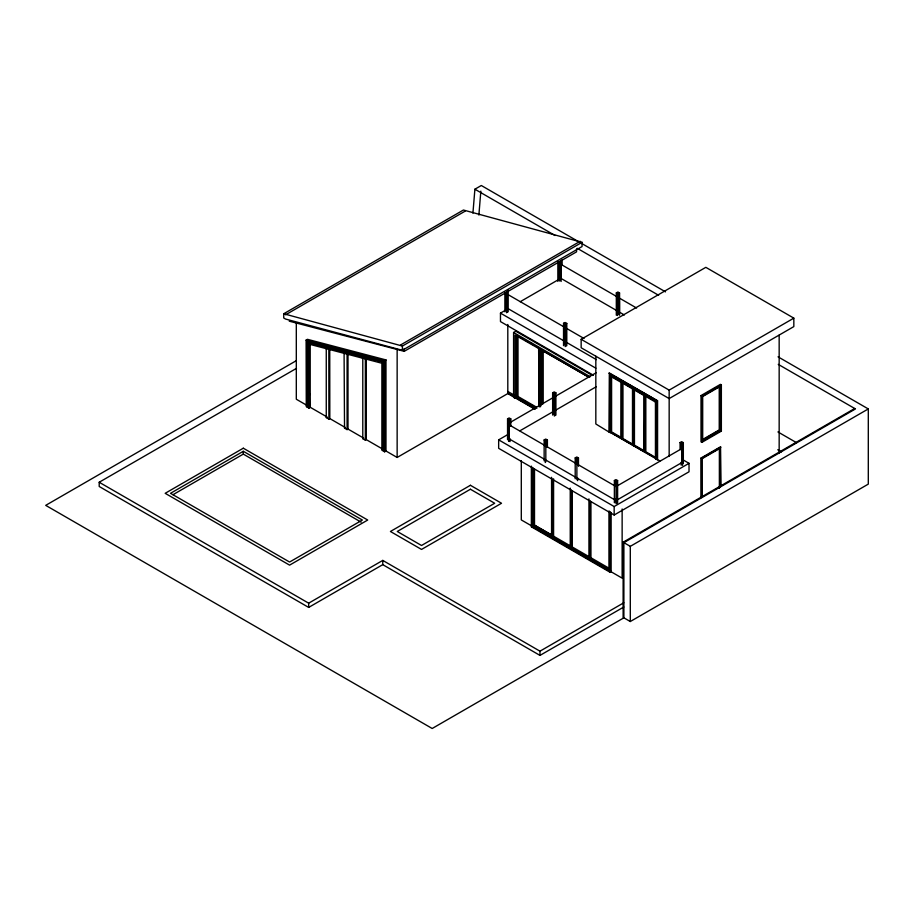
<?xml version="1.0" encoding="UTF-8"?>
<svg xmlns="http://www.w3.org/2000/svg" width="914" height="914" viewBox="0 0 914 914"><rect width="100%" height="100%" fill="white"/><g stroke="black" fill="none" stroke-linecap="round" stroke-linejoin="round"><path stroke-width="1.37" d="M472.926 213.133L474.892 189.209L481.312 185.508L578.985 241.902M478.879 215.053L480.844 191.14M283.728 313.753L463.409 210.026L582.058 242.324L582.058 246.552L402.389 350.291L285.568 319.055L283.728 317.992L283.728 313.753L402.389 346.052L582.058 242.324M285.568 314.816L465.237 211.088M326.264 348.291L326.264 417.595L327.189 417.058L310.326 407.336L308.966 408.124L306.27 406.559L306.11 340.099L307.47 339.323L385.982 359.922L385.982 451.013L397.144 457.457L507.807 393.568L534.998 409.266M384.326 361.19L307.013 341.425L307.161 406.033L308.064 406.559L307.938 342.773L383.4 362.058L383.4 449.345L384.326 449.871L384.326 361.19L372.009 357.957M296.216 360.722L45.7 505.362L432.185 728.492L623.885 617.818L623.885 542.642L855.47 408.935L778.26 364.366M325.578 347.4L326.195 347.046M325.818 348.554L327.189 347.766M328.149 348.074L328.766 347.72M328.389 349.217L329.748 348.44L329.817 418.578L345.446 427.603L344.532 428.14L344.087 353.341M623.782 607.022L539.98 655.407L382.76 564.646L308.669 607.422L99.203 486.488L99.203 482.249L296.49 368.353M343.847 352.198L344.464 351.844M346.406 352.873L347.023 352.518M346.646 354.015L348.006 353.227M362.104 356.986L362.721 356.631M362.344 358.128L365.349 358.551L365.349 440.16L366.274 439.634L382.029 448.728M364.675 357.66L365.292 357.305M307.013 394.094L307.63 393.74L307.63 341.071M307.938 394.62L308.555 394.265M308.966 408.124L308.841 395.134L310.212 394.345L310.212 344.727M400.549 344.989L580.23 241.262M308.064 404.445L308.681 404.091M306.11 340.099L384.623 360.71L385.982 359.922M308.681 406.193L307.161 406.033L307.161 407.084M308.966 404.959L310.326 404.171L310.212 394.345M307.938 342.773L383.4 362.058M289.235 321.168L404.217 351.342L576.563 251.841L576.563 249.019M243.307 451.288L170.518 493.309L289.589 562.041L362.367 520.032L243.307 451.288L243.307 454.109L361.133 522.145M172.986 494.703L243.307 454.109M593.414 375.254L500.472 321.591L500.472 313.125L505.408 310.269M520.203 301.723L558.454 279.65M326.264 417.595L328.891 419.115L329.817 418.578M536.438 407.13L517.998 396.493L515.05 398.196L513.588 397.35L513.588 332.49L515.804 331.211L592.489 375.483M344.532 428.14L347.092 429.614L348.006 429.089L363.703 438.149L362.789 438.674L362.789 357.877M563.538 345.652L563.538 323.385L565.115 322.471L566.794 323.442L566.794 345.698M616.31 315.181L616.31 292.914L617.898 292L619.566 292.971L619.566 315.227M565.206 346.612L565.206 324.356L566.794 323.442M617.99 314.759L617.99 293.885L619.566 292.971M538.632 348.645L539.077 405.93M540.094 349.491L540.551 406.776M383.4 449.345L382.795 449.699L382.795 362.412M381.881 449.174L384.326 449.871M308.841 395.134L308.841 344.098L381.881 363.258L381.881 450.214L384.623 451.802L385.982 451.013M581.155 339.311L705.825 267.334L793.832 318.141L793.832 326.595L669.162 398.573L581.155 347.754L581.155 339.311L669.162 390.118L793.832 318.141M507.556 439.714L507.556 418.841L509.132 417.927L510.812 418.886L510.812 425.844M552.639 415.07L552.639 392.803L554.227 391.889L555.906 392.86L555.906 415.127M509.224 440.685L509.224 419.8L510.812 418.886M554.318 416.041L554.318 393.774L555.906 392.86M587.245 376.717L588.593 375.94M510.343 422.325L552.639 397.898M555.461 396.276L596.065 372.832M589.13 377.322L515.05 335.038L515.05 398.196M610.164 432.699L610.461 375.128L610.461 432.528L608.941 431.991L609.33 372.946L657.577 400.812L657.577 459.628L659.897 460.964M682.918 459.788L689.019 463.318L689.019 471.784L614.162 515.005L498.656 448.317L498.656 439.851L507.27 434.881M520.009 430.757L553.438 411.46M554.661 410.752L596.214 386.759M544.138 460.839L544.138 439.965L545.727 439.051L547.406 440.011L547.406 446.969M633.082 388.507L633.368 445.746M644.541 451.676L633.642 445.586L633.642 389.033L633.825 445.484L644.541 451.676L644.541 395.122M545.818 461.81L545.818 440.925L547.406 440.011M644.359 451.779L644.907 394.905L656.355 401.52L655.978 459.136L657.577 459.628M610.164 375.288L656.355 401.52M608.941 373.175L657.577 400.812M99.203 482.249L308.669 603.183L382.76 560.408L539.98 651.179L623.782 602.783M608.941 431.991L595.825 423.97L595.825 356.232M610.826 432.311L621.634 438.446L610.826 432.311L610.918 375.711L621.908 381.732L621.908 439.143M575.203 478.776L575.203 457.903L576.791 456.989L578.471 457.948L578.471 466.3M576.883 479.747L576.883 458.862L578.471 457.948M632.991 445.118L622.274 438.926L633.082 445.061M701.004 395.568L720.472 384.326L721.363 384.84L721.363 431.122L701.895 442.365L701.004 441.85L701.004 395.568L701.895 396.082L721.363 384.84M702.238 396.276L713.171 389.958M715.605 388.553L718.038 387.148M610.461 432.528L656.355 458.919M531.365 466.129L531.365 526.818L533.079 525.836L610.609 570.587L609.547 571.204L532.017 526.441L532.017 467.26M534.347 469.122L534.347 525.093L551.405 534.793M614.368 502.769L614.368 480.513L615.945 479.587L617.624 480.558L617.624 502.826L616.836 503.283L616.836 481.015M680.073 449.528L680.073 442.57L681.65 441.656L683.329 442.627L683.329 463.501M616.047 503.74L616.047 481.472L617.624 480.558M681.741 464.415L681.741 443.541L683.329 442.627M681.741 448.637L616.047 486.579L507.556 423.936M702.238 439.725L719.249 429.9L719.249 386.451M703.003 439.783L719.672 430.151L721.363 431.122M551.565 477.314L551.565 536.095L552.662 536.735L553.587 536.198L588.673 556.466M681.741 462.655L616.047 500.586L507.556 437.955M498.656 439.851L614.162 506.539L689.019 463.318M701.004 497.307L701.004 458.04L720.415 446.832L720.986 486.442M701.586 458.371L720.986 447.163M701.004 458.04L702.112 458.679L720.449 448.089L720.415 486.111M570.245 488.11L570.245 546.88L571.17 546.355M570.245 546.88L571.353 547.52L572.267 546.995L572.267 491.012M588.936 498.895L588.936 557.666L589.85 557.14L609.078 568.245L609.078 510.869M588.936 557.666L590.033 558.305L590.947 557.78L590.947 501.797M778.043 356.826L868.3 408.935L868.3 484.112L630.294 621.52L623.131 617.384L623.131 542.208L854.716 408.501M623.131 542.208L630.294 546.344L868.3 408.935M531.365 526.818L610.198 572.335L611.135 571.787L622.137 578.139L622.137 508.984M563.538 328.48L566.794 328.537L584.046 338.5M309.001 341.425L330.914 347.183M333.656 347.903L369.267 357.237M616.31 292.914L617.99 293.885M563.538 323.385L565.206 324.356M552.639 392.803L554.318 393.774M680.073 442.57L681.741 443.541M507.556 418.841L509.224 419.8M544.138 439.965L545.818 440.925M575.203 457.903L576.883 458.862M614.368 480.513L616.047 481.472M581.453 243.33L665.529 291.863M474.892 189.209L555.049 235.492M577.248 248.311L658.64 295.302M617.007 296.73L560.796 264.272L560.796 278.29L616.562 310.486M619.441 298.135L636.612 308.041M624.353 314.987L619.441 312.154L619.441 300.592M777.917 431.934L796.437 442.627M777.757 449.745L781.459 451.882M508.15 294.674L564.349 327.121M508.15 308.692L563.904 340.888M566.794 342.556L596.374 359.625M610.461 375.128L644.724 395.008L644.724 452.419M632.991 388.564L622.274 382.372L622.274 438.926M633.642 389.033L644.359 395.225M500.472 313.125L595.859 368.193M513.588 332.49L590.261 376.762M519.632 336.912L523.322 339.037M525.779 340.454L528.235 341.882M530.691 343.298L534.382 345.423M536.838 346.84L539.294 348.257L539.294 406.947M587.611 376.511L542.219 350.302L542.219 404.319M655.989 458.28L645.273 452.099L645.273 395.545M507.807 391.455L514.662 395.408M536.838 408.318L517.175 396.973L517.175 335.495M535.307 408.284L516.444 397.396L516.444 335.632M507.807 393.146L534.998 408.844M534.347 525.093L551.279 534.873M531.08 525.573L521.3 519.929L521.3 460.656M306.498 405.119L296.307 399.235L296.307 323.03M362.789 438.674L365.349 440.16M307.63 393.74L307.778 405.679M328.834 348.965L328.891 419.115M779.162 335.13L779.162 453.31M719.878 487.185L719.878 447.757L701.541 458.348L701.586 497.639M719.672 385.708L719.672 430.151M719.364 448.66L719.364 488.27M702.055 458.645L702.055 496.839M701.895 396.082L701.895 442.365M682.541 443.084L682.541 465.352M681.181 442.902L681.181 449.859M681.181 462.381L681.181 465.169M669.162 390.118L669.162 456.429M657.2 401.029L657.2 459.845M655.989 401.726L655.978 459.136M644.907 394.905L644.907 452.304M630.294 546.344L630.294 621.52M621.634 381.892L621.543 438.503M618.778 293.428L618.778 314.302M617.418 293.234L617.418 315.501M615.476 480.833L615.476 486.397M615.476 498.918L615.476 501.706M614.162 506.539L614.162 515.005M611.135 512.514L611.135 571.787M610.198 511.646L610.198 572.335M609.547 512.023L609.547 571.204M590.033 500.929L590.033 558.305M577.671 458.405L577.671 465.363M577.671 477.896L577.671 480.673M576.323 458.222L576.323 463.786M571.353 490.144L571.353 547.52M566.006 323.899L566.006 346.155M564.646 323.705L564.646 344.578M564.326 322.928L564.326 343.801M562.144 259.702L562.144 265.186M561.105 260.604L561.105 281.478M560.316 261.061L560.316 280.541M559.528 261.518L559.528 280.998M558.957 262.272L558.957 280.358M557.848 261.941L557.848 281.432M555.106 393.317L555.106 415.584M553.758 393.123L553.758 414.008M553.587 478.822L553.587 536.198M552.662 479.347L552.662 536.735M546.606 440.468L546.606 447.437M545.258 440.285L545.258 445.849M545.258 459.776L545.258 462.553M543.202 351.159L543.202 403.76M541.339 350.176L541.339 404.925M539.98 651.179L539.98 655.407M534.473 469.042L534.473 525.024M533.079 468.059L533.079 525.836M517.998 336.409L517.998 396.493M510.023 419.343L510.023 426.301M510.023 438.834L510.023 441.611M508.664 419.16L508.664 441.428M508.15 289.578L508.15 311.845M507.807 324.481L507.807 393.568M507.35 291.429L507.35 312.302M506.562 291.886L506.562 312.759M506.002 292.629L506.002 310.726M504.882 292.309L504.882 311.788M404.217 348.52L404.217 351.342M402.389 346.052L402.389 350.291M397.144 349.491L397.144 457.457M384.623 360.71L384.623 451.802M383.709 361.556L383.709 450.225M382.76 560.408L382.76 564.646M366.274 359.431L366.274 439.634M348.006 354.632L348.006 429.089M347.092 353.752L347.092 429.614M310.326 404.171L310.326 407.336M308.669 603.183L308.669 607.422M243.307 448.203L165.171 493.309L289.589 565.138L367.714 520.032L243.307 448.203M470.413 485.288L390.415 531.48L421.525 549.44L501.523 503.26L470.413 485.288M470.413 489.241L397.27 531.48L421.525 545.487L494.68 503.26L470.413 489.241M720.563 386.222L702.695 396.539L702.695 440.982L720.563 430.665L720.563 386.222M632.499 388.85L622.96 383.332L622.96 438.537L632.499 444.044L632.499 388.85M655.441 402.046L645.821 396.482L645.821 451.779L655.441 457.343L655.441 402.046M620.96 382.281L611.592 376.876L611.592 431.876L620.96 437.28L620.96 382.281M643.913 395.476L634.442 390.004L634.442 445.129L643.913 450.591L643.913 395.476"/></g></svg>
